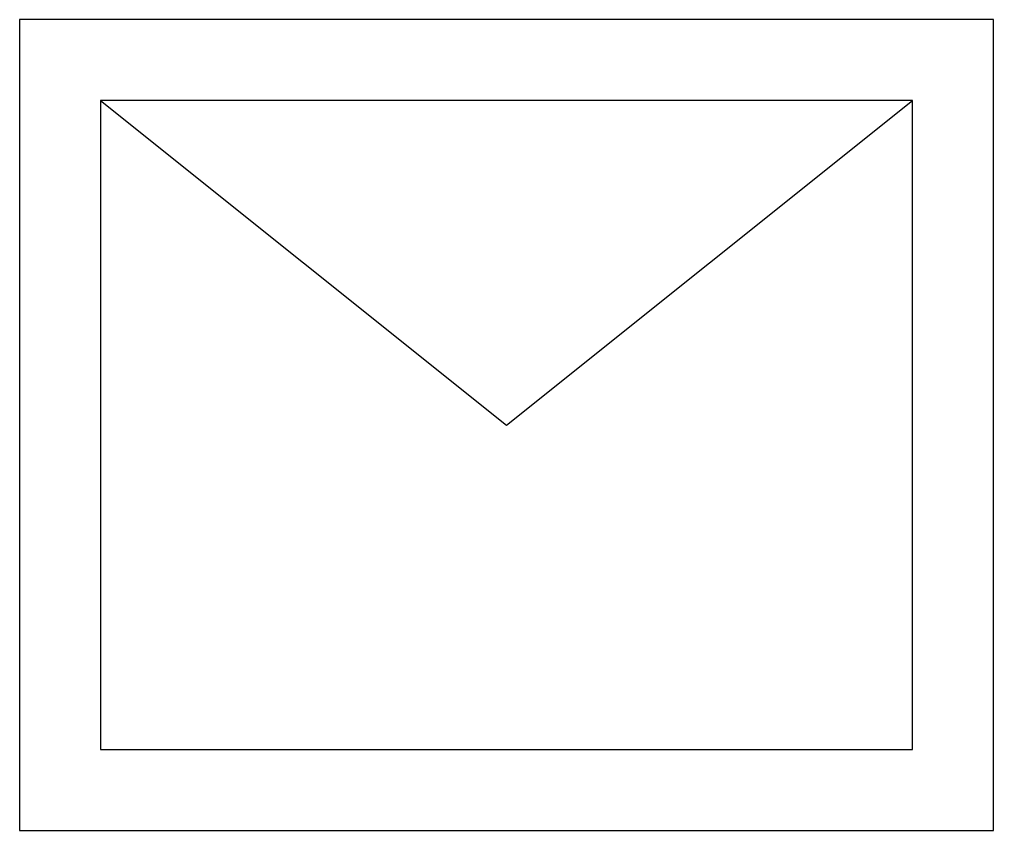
# Model space of a CAD drawing. Extents: x -1.5 to 1.5, y -1.25 to 1.25.
import ezdxf

# ---------------------------------------------------------------- set-up
doc = ezdxf.new("R2010")
doc.units = 0
doc.header["$LTSCALE"] = 0.01
doc.header["$MEASUREMENT"] = 0
doc.layers.get('0').update_dxf_attribs({"lineweight": 20})

msp = doc.modelspace()

# ---------------------------------------------------------------- linework, layer by layer
at = {"color": 0, "linetype": 'ByBlock', "lineweight": -2, "flags": 128}
for points in [[(1.5, -1.25), (1.5, 1.25), (-1.5, 1.25), (-1.5, -1.25)], [(1.25, -1), (1.25, 1), (-1.25, 1), (-1.25, -1)]]:
    msp.add_lwpolyline(points, close=True, dxfattribs=at)
msp.add_lwpolyline([(-1.25, 1), (-1.25, 1), (0, 0), (1.25, 1)], dxfattribs=at)

doc.saveas('drawing.dxf')
